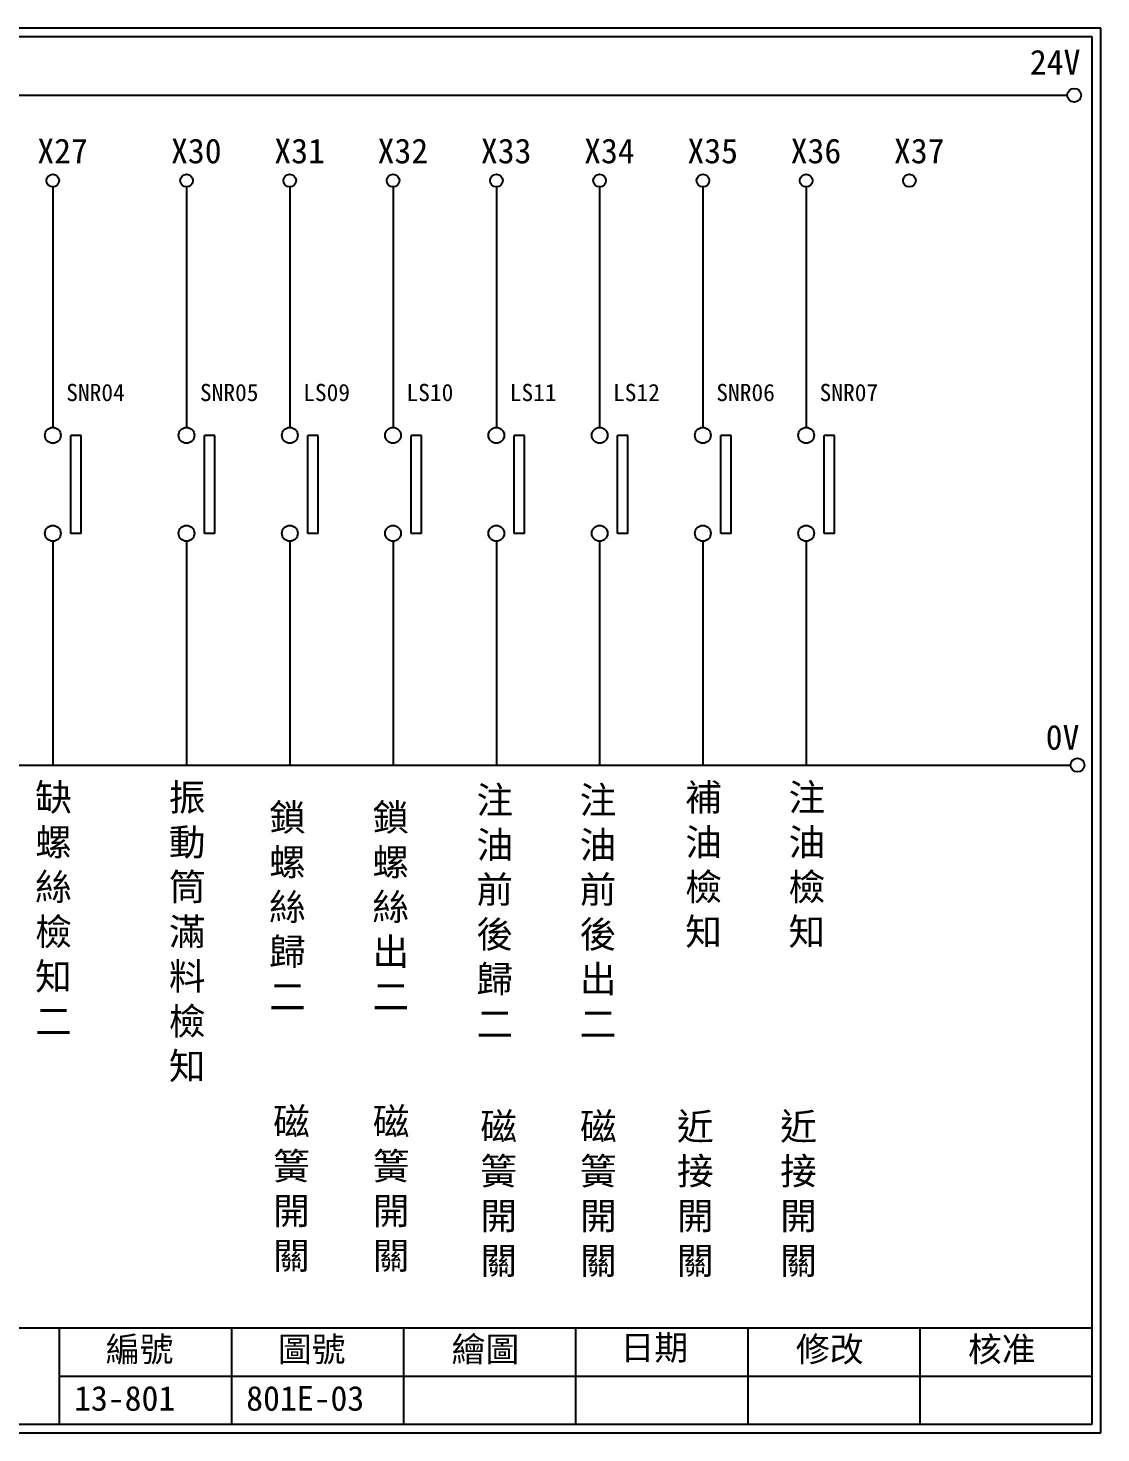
# Model space of a CAD drawing. Extents: x 325 to 612, y 3 to 207.
# Drawn here: x 456.5 to 612.3, y 3 to 207 of the extents above; entities that cross this region are included whole.
import ezdxf

# ---------------------------------------------------------------- set-up
doc = ezdxf.new("R2010")
doc.units = 0
doc.layers.get('0').update_dxf_attribs({"linetype": 'CONTINUOUS'})
doc.layers.add('圖框層', color=7, linetype='CONTINUOUS')
doc.layers.add('標尺寸層', color=3, linetype='CONTINUOUS')
doc.styles.add('CNS', font='romanc.shx', dxfattribs={"bigfont": 'chineset.shx'})
doc.styles.add('STSL', font='KAIU.TTF')

msp = doc.modelspace()

# ---------------------------------------------------------------- linework, layer by layer
for p, q in [((464.2, 147.84), (462.7, 147.84)), ((483.62, 147.84), (482.12, 147.84)), ((498.62, 147.84), (497.12, 147.84)), ((513.62, 147.84), (512.12, 147.84)), ((528.62, 147.84), (527.12, 147.84)), ((543.62, 147.84), (542.12, 147.84)), ((558.62, 147.84), (557.12, 147.84)), ((573.62, 147.84), (572.12, 147.84)), ((464.2, 133.61), (462.7, 133.61)), ((483.62, 133.61), (482.12, 133.61)), ((498.62, 133.61), (497.12, 133.61)), ((513.62, 133.61), (512.12, 133.61)), ((528.62, 133.61), (527.12, 133.61)), ((543.62, 133.61), (542.12, 133.61)), ((558.62, 133.61), (557.12, 133.61)), ((573.62, 133.61), (572.12, 133.61))]:
    msp.add_line(p, q)
for centre in [(608.44, 197.22), (608.92, 99.96)]:
    msp.add_circle(centre, 1)
at = {"layer": '圖框層', "color": 7}
for p, q in [((612.32, 206.97), (325.32, 206.97)), ((612.32, 3), (612.32, 206.97)), ((611.07, 205.72), (326.57, 205.72)), ((611.07, 4.25), (611.07, 205.72)), ((326.57, 18.25), (611.07, 18.25)), ((461.07, 4.25), (461.07, 18.25)), ((486.07, 4.25), (486.07, 18.25)), ((511.07, 4.25), (511.07, 18.25)), ((536.07, 4.25), (536.07, 18.25)), ((561.07, 4.25), (561.07, 18.25)), ((586.07, 4.25), (586.07, 18.25)), ((461.07, 11.25), (611.07, 11.25)), ((326.57, 4.25), (611.07, 4.25)), ((325.32, 3), (612.32, 3))]:
    msp.add_line(p, q, dxfattribs=at)
at = {"layer": '標尺寸層', "color": 7}
for p, q in [((329.84, 197.22), (607.44, 197.22)), ((460.09, 183.91), (460.09, 148.99)), ((479.51, 183.91), (479.51, 148.99)), ((494.51, 183.91), (494.51, 148.99)), ((509.51, 183.91), (509.51, 148.99)), ((524.51, 183.91), (524.51, 148.99)), ((539.51, 183.91), (539.51, 148.99)), ((554.51, 183.91), (554.51, 148.99)), ((569.51, 183.91), (569.51, 148.99)), ((462.7, 133.61), (462.7, 147.84)), ((464.2, 133.61), (464.2, 147.84)), ((482.12, 133.61), (482.12, 147.84)), ((483.62, 133.61), (483.62, 147.84)), ((497.12, 133.61), (497.12, 147.84)), ((498.62, 133.61), (498.62, 147.84)), ((512.12, 133.61), (512.12, 147.84)), ((513.62, 133.61), (513.62, 147.84)), ((527.12, 133.61), (527.12, 147.84)), ((528.62, 133.61), (528.62, 147.84)), ((542.12, 133.61), (542.12, 147.84)), ((543.62, 133.61), (543.62, 147.84)), ((557.12, 133.61), (557.12, 147.84)), ((558.62, 133.61), (558.62, 147.84)), ((572.12, 133.61), (572.12, 147.84)), ((573.62, 133.61), (573.62, 147.84)), ((460.09, 132.46), (460.09, 99.96)), ((479.51, 132.46), (479.51, 99.96)), ((494.51, 132.46), (494.51, 99.96)), ((509.51, 132.46), (509.51, 99.96)), ((524.51, 132.46), (524.51, 99.96)), ((539.51, 132.46), (539.51, 99.96)), ((554.51, 132.46), (554.51, 99.96)), ((569.51, 132.46), (569.51, 99.96)), ((330.05, 99.96), (607.92, 99.96))]:
    msp.add_line(p, q, dxfattribs=at)
for centre, radius in [((460.09, 184.83), 0.92), ((479.51, 184.83), 0.92), ((494.51, 184.83), 0.92), ((509.51, 184.83), 0.92), ((524.51, 184.83), 0.92), ((539.51, 184.83), 0.92), ((554.51, 184.83), 0.92), ((569.51, 184.83), 0.92), ((584.51, 184.83), 0.92), ((460.09, 147.84), 1.15), ((479.51, 147.84), 1.15), ((494.51, 147.84), 1.15), ((509.51, 147.84), 1.15), ((524.51, 147.84), 1.15), ((539.51, 147.84), 1.15), ((554.51, 147.84), 1.15), ((569.51, 147.84), 1.15), ((460.09, 133.61), 1.15), ((479.51, 133.61), 1.15), ((494.51, 133.61), 1.15), ((509.51, 133.61), 1.15), ((524.51, 133.61), 1.15), ((539.51, 133.61), 1.15), ((554.51, 133.61), 1.15), ((569.51, 133.61), 1.15)]:
    msp.add_circle(centre, radius, dxfattribs=at)

# ---------------------------------------------------------------- texts
at = {"layer": '圖框層', "color": 4, "style": 'STSL'}
for s, height, p in [('24V', 3.6, (602, 200.22)), ('X27', 3.6, (457.84, 187.33)), ('X30', 3.6, (477.26, 187.33)), ('X31', 3.6, (492.26, 187.33)), ('X32', 3.6, (507.26, 187.33)), ('X33', 3.6, (522.26, 187.33)), ('X34', 3.6, (537.26, 187.33)), ('X35', 3.6, (552.26, 187.33)), ('X36', 3.6, (567.26, 187.33)), ('X37', 3.6, (582.26, 187.33)), ('SNR04', 2.5, (462.04, 152.81)), ('SNR05', 2.5, (481.46, 152.81)), ('LS09', 2.5, (496.46, 152.81)), ('LS10', 2.5, (511.46, 152.81)), ('LS11', 2.5, (526.46, 152.81)), ('LS12', 2.5, (541.46, 152.81)), ('SNR06', 2.5, (556.46, 152.81)), ('SNR07', 2.5, (571.46, 152.81)), ('0V', 3.6, (604.3, 102.2)), ('編號', 3.6, (467.78, 13.34)), ('圖號', 3.6, (492.78, 13.34)), ('繪圖', 3.6, (518.01, 13.34)), ('日期', 3.6, (542.54, 13.59)), ('修改', 3.6, (568.01, 13.34)), ('核准', 3.6, (593.01, 13.34)), ('13-801', 3.6, (463.18, 6.22)), ('801E-03', 3.6, (488.18, 6.22))]:
    msp.add_text(s, height=height, dxfattribs=at).set_placement(p)
at = {"layer": '標尺寸層', "color": 7, "char_height": 3.9, "width": 4.9608, "style": 'CNS'}
for s, insert, attachment_point in [('{\\fDFKai-SB|b0|i0|c136|p65;缺螺絲檢知二}', (457.53, 97.23), 1), ('{\\fDFKai-SB|b0|i0|c136|p65;振動筒滿料檢知}', (476.95, 97.23), 1), ('{\\fDFKai-SB|b0|i0|c136|p65;注油前後歸二}', (524.28, 78.64), 5), ('{\\fDFKai-SB|b0|i0|c136|p65;注油前後出二}', (539.28, 78.64), 5), ('{\\fDFKai-SB|b0|i0|c136|p65;補油檢知}', (551.95, 97.23), 1), ('{\\fDFKai-SB|b0|i0|c136|p65;注油檢知}', (566.95, 97.23), 1), ('{\\fDFKai-SB|b0|i0|c136|p65;鎖螺絲歸二}', (494.17, 79.37), 5), ('{\\fDFKai-SB|b0|i0|c136|p65;鎖螺絲出二}', (509.17, 79.37), 5), ('{\\fDFKai-SB|b0|i0|c136|p65;磁簧開關}', (494.75, 38.27), 5), ('{\\fDFKai-SB|b0|i0|c136|p65;磁簧開關}', (509.23, 38.27), 5), ('{\\fDFKai-SB|b0|i0|c136|p65;磁簧開關}', (524.85, 37.54), 5), ('{\\fDFKai-SB|b0|i0|c136|p65;磁簧開關}', (539.33, 37.54), 5), ('{\\fDFKai-SB|b0|i0|c136|p65;近接開關}', (553.4, 37.54), 5), ('{\\fDFKai-SB|b0|i0|c136|p65;近接開關}', (568.4, 37.54), 5)]:
    msp.add_mtext(s, dxfattribs=dict(at, insert=insert, attachment_point=attachment_point))

doc.saveas('drawing.dxf')
